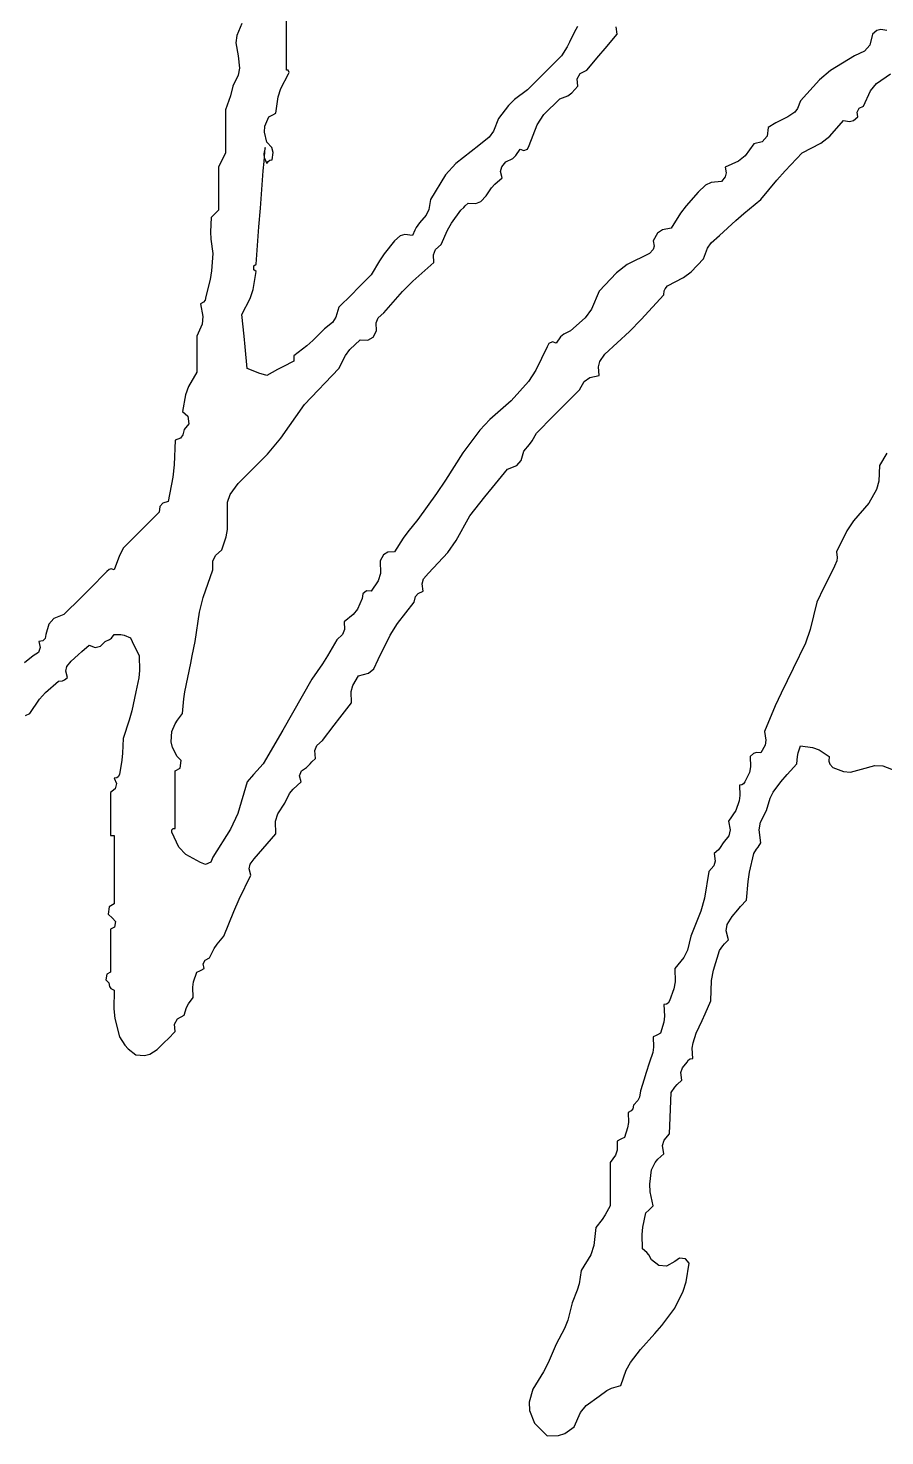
# Model space of a CAD drawing. Header units: inches. Extents: x 0 to 508000, y 0 to 738838.
# Drawn here: x 506659.8 to 506723.3, y 201090.8 to 201195.1 of the extents above; entities that cross this region are included whole.
import ezdxf

# ---------------------------------------------------------------- set-up
doc = ezdxf.new("R2010")
doc.units = ezdxf.units.IN
doc.header["$LTSCALE"] = 1000
doc.header["$MEASUREMENT"] = 0
doc.layers.get('0').update_dxf_attribs({"true_color": 0xffffff})
doc.layers.add('TK-TEXT', color=4, linetype='Continuous', true_color=0x00ffff)

# ---------------------------------------------------------------- blocks, each defined once
blk = doc.blocks.new('A$C4E5A0049')
at = {"lineweight": -3}
for p, q in [((5.4352, 12.3361), (5.4158, 12.2897)), ((5.6088, 12.2834), (5.6088, 12.3473)), ((6.7202, 12.3014), (6.7029, 12.2642)), ((6.7337, 12.3238), (6.7202, 12.3014)), ((6.8869, 12.2945), (6.8829, 12.3232)), ((7.891, 12.3089), (7.8732, 12.2945)), ((7.9063, 12.3128), (7.891, 12.3089)), ((7.9288, 12.3084), (7.9063, 12.3128)), ((5.4158, 12.2897), (5.4126, 12.2607)), ((5.4126, 12.2607), (5.4213, 12.2111)), ((5.6088, 12.1555), (5.6088, 12.2834)), ((6.6931, 12.246), (6.6716, 12.2111)), ((6.7029, 12.2642), (6.6931, 12.246)), ((6.8397, 12.2388), (6.8869, 12.2945)), ((7.8628, 12.2523), (7.8433, 12.2289)), ((7.8732, 12.2945), (7.8628, 12.2523)), ((5.4213, 12.2111), (5.4267, 12.1635)), ((6.6716, 12.2111), (6.6188, 12.1583)), ((6.7688, 12.1555), (6.8161, 12.211)), ((6.8161, 12.211), (6.8397, 12.2388)), ((7.8038, 12.2111), (7.7118, 12.1535)), ((7.8433, 12.2289), (7.8038, 12.2111)), ((5.4218, 12.136), (5.4004, 12.093)), ((5.4267, 12.1635), (5.4218, 12.136)), ((5.5858, 12.0849), (5.6158, 12.1417)), ((5.615, 12.1549), (5.6088, 12.1555)), ((5.6189, 12.147), (5.615, 12.1549)), ((5.6158, 12.1417), (5.6189, 12.147)), ((6.6188, 12.1583), (6.5924, 12.1319)), ((6.7317, 12.1215), (6.7434, 12.1425)), ((6.7434, 12.1425), (6.7688, 12.1555)), ((7.7118, 12.1535), (7.6686, 12.1175)), ((7.8898, 12.1037), (7.9427, 12.1417)), ((5.4004, 12.093), (5.3914, 12.0563)), ((5.5755, 12.0524), (5.5858, 12.0849)), ((6.5924, 12.1319), (6.5396, 12.0791)), ((6.7117, 12.0675), (6.7341, 12.093)), ((6.7341, 12.093), (6.7317, 12.1215)), ((7.6686, 12.1175), (7.5954, 12.0375)), ((7.8663, 12.0755), (7.8898, 12.1037)), ((5.3859, 12.0381), (5.3726, 12.0027)), ((5.3914, 12.0563), (5.3859, 12.0381)), ((5.5671, 11.9888), (5.5755, 12.0524)), ((6.4891, 12.0417), (6.4659, 12.0185)), ((6.5396, 12.0791), (6.4891, 12.0417)), ((6.6033, 11.9837), (6.6646, 12.0444)), ((6.6646, 12.0444), (6.6962, 12.0567)), ((6.6962, 12.0567), (6.7117, 12.0675)), ((7.5954, 12.0375), (7.5844, 12.0077)), ((7.8385, 12.0166), (7.8663, 12.0755)), ((5.3726, 12.0027), (5.3726, 11.9361)), ((5.5243, 11.939), (5.5393, 11.9749)), ((5.5393, 11.9749), (5.5505, 11.9805)), ((5.5505, 11.9805), (5.556, 11.9833)), ((5.556, 11.9833), (5.5671, 11.9888)), ((6.4659, 12.0185), (6.4284, 11.968)), ((6.5776, 11.9443), (6.6033, 11.9837)), ((7.5468, 11.9749), (7.5152, 11.9602)), ((7.5729, 11.9929), (7.5468, 11.9749)), ((7.5844, 12.0077), (7.5729, 11.9929)), ((7.7999, 11.9605), (7.8176, 11.9749)), ((7.8145, 11.9933), (7.8219, 12.0082)), ((7.8176, 11.9749), (7.8145, 11.9933)), ((7.8219, 12.0082), (7.8385, 12.0166)), ((5.3726, 11.9361), (5.3726, 11.9027)), ((5.5226, 11.9155), (5.5243, 11.939)), ((6.4087, 11.9202), (6.3917, 11.897)), ((6.4284, 11.968), (6.4087, 11.9202)), ((6.5465, 11.8638), (6.5776, 11.9443)), ((7.4703, 11.9333), (7.4666, 11.9)), ((7.4998, 11.9518), (7.4703, 11.9333)), ((7.5152, 11.9602), (7.4998, 11.9518)), ((7.709, 11.8997), (7.7621, 11.9611)), ((7.7621, 11.9611), (7.7846, 11.9566)), ((7.7846, 11.9566), (7.7999, 11.9605)), ((5.3726, 11.9027), (5.3726, 11.836)), ((5.5324, 11.8777), (5.5226, 11.9155)), ((5.5515, 11.8559), (5.5324, 11.8777)), ((6.352, 11.8638), (6.2634, 11.7951)), ((6.3917, 11.897), (6.352, 11.8638)), ((6.5402, 11.8503), (6.5465, 11.8638)), ((7.4148, 11.8708), (7.3816, 11.824)), ((7.4473, 11.8784), (7.4148, 11.8708)), ((7.4666, 11.9), (7.4473, 11.8784)), ((7.6023, 11.836), (7.6746, 11.8728)), ((7.6746, 11.8728), (7.709, 11.8997)), ((5.3615, 11.8138), (5.356, 11.8027)), ((5.3726, 11.836), (5.3615, 11.8138)), ((5.5255, 11.8569), (5.5205, 11.8322)), ((5.5205, 11.8322), (5.5221, 11.8173)), ((5.5213, 11.8027), (5.5227, 11.8207)), ((5.5221, 11.8173), (5.5324, 11.7944)), ((5.5227, 11.8207), (5.5255, 11.8569)), ((5.5433, 11.8069), (5.5532, 11.8082)), ((5.5572, 11.837), (5.5515, 11.8559)), ((5.5532, 11.8082), (5.5572, 11.837)), ((6.4562, 11.8013), (6.4827, 11.8144)), ((6.4827, 11.8144), (6.4952, 11.8255)), ((6.4952, 11.8255), (6.5118, 11.8499)), ((6.5118, 11.8499), (6.5257, 11.8445)), ((6.5257, 11.8445), (6.5402, 11.8503)), ((7.3816, 11.824), (7.3562, 11.8033)), ((7.5361, 11.7659), (7.6023, 11.836)), ((5.356, 11.8027), (5.3449, 11.7805)), ((5.3449, 11.7805), (5.3449, 11.7138)), ((5.5074, 11.6221), (5.5185, 11.7666)), ((5.5185, 11.7666), (5.5213, 11.8027)), ((5.5324, 11.7944), (5.5375, 11.803)), ((5.5375, 11.803), (5.5433, 11.8069)), ((6.2634, 11.7951), (6.2235, 11.7508)), ((6.4361, 11.7636), (6.4401, 11.7814)), ((6.4423, 11.7388), (6.4361, 11.7636)), ((6.4401, 11.7814), (6.4562, 11.8013)), ((7.3562, 11.8033), (7.3036, 11.7805)), ((7.3036, 11.7805), (7.3081, 11.758)), ((7.3081, 11.758), (7.3042, 11.7427)), ((7.5041, 11.7297), (7.5361, 11.7659)), ((5.3449, 11.7138), (5.3449, 11.6804)), ((6.2235, 11.7508), (6.1645, 11.6554)), ((6.3798, 11.6693), (6.4009, 11.7002)), ((6.4009, 11.7002), (6.4138, 11.7146)), ((6.4138, 11.7146), (6.4423, 11.7388)), ((7.2283, 11.7106), (7.1994, 11.6832)), ((7.2502, 11.7206), (7.2283, 11.7106)), ((7.2897, 11.7249), (7.2502, 11.7206)), ((7.3042, 11.7427), (7.2897, 11.7249)), ((7.4426, 11.6554), (7.5041, 11.7297)), ((5.3449, 11.6804), (5.3449, 11.6138)), ((6.1645, 11.6554), (6.1581, 11.6162)), ((6.3402, 11.6397), (6.3594, 11.6474)), ((6.3594, 11.6474), (6.3798, 11.6693)), ((7.1994, 11.6832), (7.153, 11.6315)), ((7.3769, 11.6019), (7.4426, 11.6554)), ((5.3282, 11.5971), (5.3171, 11.586)), ((5.3337, 11.6026), (5.3282, 11.5971)), ((5.3449, 11.6138), (5.3337, 11.6026)), ((5.5018, 11.5499), (5.5074, 11.6221)), ((6.1485, 11.5955), (6.1228, 11.5651)), ((6.1581, 11.6162), (6.1485, 11.5955)), ((6.2466, 11.5645), (6.2826, 11.6138)), ((6.2826, 11.6138), (6.2937, 11.6249)), ((6.2937, 11.6249), (6.2992, 11.6304)), ((6.2992, 11.6304), (6.3104, 11.6415)), ((6.3104, 11.6415), (6.3402, 11.6397)), ((7.1319, 11.6033), (7.0953, 11.5443)), ((7.153, 11.6315), (7.1319, 11.6033)), ((7.3449, 11.5741), (7.3769, 11.6019)), ((5.3171, 11.586), (5.3148, 11.5304)), ((5.4907, 11.4054), (5.5018, 11.5499)), ((6.1038, 11.5371), (6.095, 11.5165)), ((6.1095, 11.5471), (6.1038, 11.5371)), ((6.1228, 11.5651), (6.1095, 11.5471)), ((6.2062, 11.4818), (6.2309, 11.5375)), ((6.2309, 11.5375), (6.2466, 11.5645)), ((7.0618, 11.5386), (7.0426, 11.5251)), ((7.0953, 11.5443), (7.0618, 11.5386)), ((7.2828, 11.5165), (7.3449, 11.5741)), ((5.3148, 11.5304), (5.3162, 11.5021)), ((5.3162, 11.5021), (5.324, 11.4471)), ((6.0256, 11.4957), (5.9862, 11.4452)), ((6.0474, 11.5148), (6.0256, 11.4957)), ((6.0663, 11.5205), (6.0474, 11.5148)), ((6.095, 11.5165), (6.0663, 11.5205)), ((6.1841, 11.4616), (6.2062, 11.4818)), ((7.0426, 11.5251), (7.0258, 11.4957)), ((7.0258, 11.4957), (7.0291, 11.4757)), ((7.236, 11.4672), (7.2499, 11.4874)), ((7.2499, 11.4874), (7.2828, 11.5165)), ((5.324, 11.4471), (5.3181, 11.3797)), ((5.9862, 11.4452), (5.9681, 11.4186)), ((6.1763, 11.4422), (6.1841, 11.4616)), ((6.1784, 11.4123), (6.1763, 11.4422)), ((7.0119, 11.4471), (6.9249, 11.4037)), ((7.0252, 11.4623), (7.0119, 11.4471)), ((7.0291, 11.4757), (7.0252, 11.4623)), ((7.2203, 11.4262), (7.236, 11.4672)), ((5.3181, 11.3797), (5.3125, 11.346)), ((5.4797, 11.3082), (5.4907, 11.3776)), ((5.4817, 11.3989), (5.4907, 11.4054)), ((5.4817, 11.3841), (5.4817, 11.3989)), ((5.4907, 11.3776), (5.4817, 11.3841)), ((5.9681, 11.4186), (5.9353, 11.3637)), ((6.096, 11.3394), (6.1784, 11.4123)), ((6.8834, 11.3726), (6.8174, 11.3012)), ((6.9249, 11.4037), (6.8834, 11.3726)), ((7.1431, 11.3539), (7.1724, 11.3759)), ((7.1724, 11.3759), (7.2203, 11.4262)), ((5.3125, 11.346), (5.2962, 11.2803)), ((5.9353, 11.3637), (5.8853, 11.3137)), ((6.0568, 11.3002), (6.096, 11.3394)), ((7.0718, 11.3105), (7.0814, 11.322)), ((7.0814, 11.322), (7.1431, 11.3539)), ((5.2937, 11.2667), (5.2878, 11.2588)), ((5.2962, 11.2803), (5.2937, 11.2667)), ((5.4352, 11.2109), (5.468, 11.273)), ((5.468, 11.273), (5.4797, 11.3082)), ((5.8603, 11.2887), (5.8102, 11.2387)), ((5.8853, 11.3137), (5.8603, 11.2887)), ((5.9839, 11.2178), (6.0568, 11.3002)), ((6.8174, 11.3012), (6.7879, 11.2316)), ((6.98, 11.1916), (7.0675, 11.2873)), ((7.0675, 11.2873), (7.0684, 11.3022)), ((7.0684, 11.3022), (7.0718, 11.3105)), ((5.2878, 11.2588), (5.2754, 11.2526)), ((5.2754, 11.2526), (5.2854, 11.2032)), ((5.444, 11.1276), (5.4352, 11.2109)), ((5.8102, 11.2387), (5.7995, 11.2001)), ((5.962, 11.1975), (5.9839, 11.2178)), ((6.7879, 11.2316), (6.7634, 11.1979)), ((5.282, 11.1735), (5.2615, 11.1275)), ((5.2854, 11.2032), (5.282, 11.1735)), ((5.7547, 11.1553), (5.71, 11.1109)), ((5.7861, 11.1801), (5.7547, 11.1553)), ((5.7995, 11.2001), (5.7861, 11.1801)), ((5.9543, 11.1782), (5.962, 11.1975)), ((5.9561, 11.1484), (5.9543, 11.1782)), ((6.7634, 11.1979), (6.7063, 11.1484)), ((6.934, 11.1455), (6.98, 11.1916)), ((5.2615, 11.1275), (5.2615, 11.072)), ((5.4482, 11.0859), (5.444, 11.1276)), ((5.71, 11.1109), (5.6862, 11.0899)), ((5.8534, 11.0753), (5.8936, 11.1136)), ((5.8936, 11.1136), (5.9221, 11.1113)), ((5.9221, 11.1113), (5.943, 11.1229)), ((5.943, 11.1229), (5.9561, 11.1484)), ((6.6368, 11.1052), (6.6223, 11.0994)), ((6.6507, 11.0998), (6.6368, 11.1052)), ((6.6673, 11.1242), (6.6507, 11.0998)), ((6.6798, 11.1352), (6.6673, 11.1242)), ((6.7063, 11.1484), (6.6798, 11.1352)), ((6.8383, 11.0581), (6.934, 11.1455)), ((5.2615, 11.072), (5.2615, 11.0442)), ((5.456, 11.0025), (5.4482, 11.0859)), ((5.6862, 11.0899), (5.6366, 11.0511)), ((5.6366, 11.0511), (5.6366, 11.0428)), ((5.8102, 11.0025), (5.8358, 11.0519)), ((5.8358, 11.0519), (5.8534, 11.0753)), ((6.616, 11.0859), (6.5722, 10.9957)), ((6.6223, 11.0994), (6.616, 11.0859)), ((6.8197, 11.0292), (6.8383, 11.0581)), ((5.2615, 11.0442), (5.2615, 10.9886)), ((5.486, 10.9901), (5.456, 11.0025)), ((5.5734, 10.9982), (5.5324, 10.9747)), ((5.5943, 11.0093), (5.5734, 10.9982)), ((5.6366, 11.0303), (5.5943, 11.0093)), ((5.6366, 11.0428), (5.6366, 11.0386)), ((5.6366, 11.0386), (5.6366, 11.0303)), ((5.7576, 10.9468), (5.8102, 11.0025)), ((6.5722, 10.9957), (6.5434, 10.9525)), ((6.8146, 11.009), (6.8197, 11.0292)), ((6.8174, 10.9747), (6.8146, 11.009)), ((5.2615, 10.9886), (5.2294, 10.932)), ((5.5014, 10.9845), (5.486, 10.9901)), ((5.5324, 10.9747), (5.5014, 10.9845)), ((5.7312, 10.919), (5.7576, 10.9468)), ((6.5434, 10.9525), (6.4771, 10.8775)), ((6.741, 10.9192), (6.7595, 10.9521)), ((6.7595, 10.9521), (6.7804, 10.9673)), ((6.7804, 10.9673), (6.8174, 10.9747)), ((5.2177, 10.8998), (5.2059, 10.8358)), ((5.2294, 10.932), (5.2177, 10.8998)), ((5.6783, 10.8636), (5.7312, 10.919)), ((6.6743, 10.8525), (6.741, 10.9192)), ((5.2059, 10.8358), (5.2272, 10.8177)), ((5.5868, 10.7326), (5.6783, 10.8636)), ((6.4771, 10.8775), (6.3941, 10.8052)), ((6.641, 10.8191), (6.6743, 10.8525)), ((5.2302, 10.7883), (5.2129, 10.7663)), ((5.2272, 10.8177), (5.2302, 10.7883)), ((6.3941, 10.8052), (6.3557, 10.764)), ((6.5743, 10.7524), (6.641, 10.8191)), ((5.1782, 10.7247), (5.1744, 10.6296)), ((5.198, 10.7335), (5.1782, 10.7247)), ((5.2078, 10.7453), (5.198, 10.7335)), ((5.2129, 10.7663), (5.2078, 10.7453)), ((5.5346, 10.6705), (5.5868, 10.7326)), ((6.3557, 10.764), (6.2895, 10.676)), ((6.5475, 10.709), (6.5574, 10.7231)), ((6.5574, 10.7231), (6.5743, 10.7524)), ((5.4213, 10.558), (5.5346, 10.6705)), ((6.2895, 10.676), (6.2233, 10.5711)), ((6.5161, 10.6469), (6.5257, 10.683)), ((6.5257, 10.683), (6.5475, 10.709)), ((7.9297, 10.6754), (7.901, 10.6274)), ((5.1744, 10.6296), (5.1687, 10.5818)), ((6.4043, 10.5417), (6.4632, 10.6135)), ((6.4632, 10.6135), (6.4981, 10.6269)), ((6.4981, 10.6269), (6.5161, 10.6469)), ((7.901, 10.6274), (7.8977, 10.5668)), ((5.1687, 10.5818), (5.1504, 10.4885)), ((5.3905, 10.5152), (5.4213, 10.558)), ((6.2233, 10.5711), (6.1885, 10.5196)), ((7.8977, 10.5668), (7.8886, 10.5347)), ((5.3806, 10.4856), (5.3905, 10.5152)), ((6.1885, 10.5196), (6.1159, 10.419)), ((6.3173, 10.4329), (6.3751, 10.5056)), ((6.3751, 10.5056), (6.4043, 10.5417)), ((7.8886, 10.5347), (7.8593, 10.4816)), ((5.118, 10.4684), (5.1156, 10.4468)), ((5.1296, 10.4823), (5.118, 10.4684)), ((5.1504, 10.4885), (5.1296, 10.4823)), ((5.3796, 10.4329), (5.3806, 10.4856)), ((7.8593, 10.4816), (7.8008, 10.413)), ((5.1156, 10.4468), (5.0601, 10.3913)), ((5.38, 10.3795), (5.3796, 10.4329)), ((6.1159, 10.419), (6.0769, 10.3712)), ((6.2646, 10.337), (6.3173, 10.4329)), ((7.8008, 10.413), (7.7751, 10.3744)), ((5.0323, 10.3635), (4.9767, 10.3079)), ((5.0601, 10.3913), (5.0323, 10.3635)), ((5.3588, 10.301), (5.3756, 10.3517)), ((5.3756, 10.3517), (5.38, 10.3795)), ((6.0587, 10.346), (6.0256, 10.294)), ((6.0769, 10.3712), (6.0587, 10.346)), ((7.7751, 10.3744), (7.7343, 10.294)), ((4.9767, 10.3079), (4.9618, 10.275)), ((5.3333, 10.279), (5.3588, 10.301)), ((5.9995, 10.2917), (5.9836, 10.2817)), ((6.0256, 10.294), (5.9995, 10.2917)), ((6.1575, 10.2107), (6.2317, 10.2912)), ((6.2317, 10.2912), (6.2646, 10.337)), ((7.7343, 10.294), (7.7376, 10.2719)), ((4.9549, 10.2583), (4.942, 10.2246)), ((4.9618, 10.275), (4.9549, 10.2583)), ((5.3238, 10.2581), (5.3333, 10.279)), ((5.324, 10.2246), (5.3238, 10.2581)), ((5.9836, 10.2817), (5.97, 10.2593)), ((5.97, 10.2593), (5.9713, 10.2101)), ((7.7273, 10.2384), (7.6996, 10.1829)), ((7.736, 10.2591), (7.7273, 10.2384)), ((7.7376, 10.2719), (7.736, 10.2591)), ((4.9142, 10.2176), (4.8475, 10.1509)), ((4.9228, 10.2252), (4.9142, 10.2176)), ((4.9308, 10.2272), (4.9228, 10.2252)), ((4.942, 10.2246), (4.9308, 10.2272)), ((5.2862, 10.1164), (5.324, 10.2246)), ((5.963, 10.1819), (5.9353, 10.1412)), ((5.9713, 10.2101), (5.963, 10.1819)), ((6.1327, 10.1699), (6.1384, 10.1888)), ((6.1384, 10.1888), (6.1575, 10.2107)), ((7.6996, 10.1829), (7.6857, 10.1551)), ((4.8475, 10.1509), (4.8142, 10.1176)), ((5.9027, 10.1311), (5.9005, 10.1134)), ((5.9176, 10.143), (5.9027, 10.1311)), ((5.9353, 10.1412), (5.9176, 10.143)), ((6.1071, 10.1206), (6.1169, 10.1324)), ((6.1169, 10.1324), (6.1367, 10.1412)), ((6.1367, 10.1412), (6.1327, 10.1699)), ((7.6857, 10.1551), (7.6579, 10.0995)), ((4.8142, 10.1176), (4.7475, 10.0509)), ((5.272, 10.0599), (5.2862, 10.1164)), ((5.8821, 10.0718), (5.8666, 10.0517)), ((5.9005, 10.1134), (5.8821, 10.0718)), ((6.0375, 10.0168), (6.102, 10.0995)), ((6.102, 10.0995), (6.1071, 10.1206)), ((7.6579, 10.0995), (7.6327, 9.9935)), ((4.6899, 10.0141), (4.678, 9.9745)), ((4.7092, 10.0354), (4.6899, 10.0141)), ((4.7475, 10.0509), (4.7092, 10.0354)), ((5.2546, 9.9467), (5.272, 10.0599)), ((5.8666, 10.0517), (5.8311, 10.0231)), ((5.8311, 10.0231), (5.8329, 9.9932)), ((6.0091, 9.9714), (6.0375, 10.0168)), ((4.6749, 9.9591), (4.6657, 9.9499)), ((4.678, 9.9745), (4.6749, 9.9591)), ((4.9234, 9.9542), (4.9311, 9.9604)), ((4.9311, 9.9604), (4.942, 9.9745)), ((4.942, 9.9745), (4.9676, 9.9743)), ((4.9676, 9.9743), (4.9812, 9.9713)), ((4.9812, 9.9713), (5.0045, 9.9606)), ((5.0045, 9.9606), (5.0184, 9.9328)), ((5.8252, 9.974), (5.8033, 9.9537)), ((5.8329, 9.9932), (5.8252, 9.974)), ((5.9631, 9.8772), (6.0091, 9.9714)), ((7.6327, 9.9935), (7.6142, 9.941)), ((4.6489, 9.9047), (4.6294, 9.8911)), ((4.6561, 9.9237), (4.6489, 9.9047)), ((4.6657, 9.9499), (4.6503, 9.9467)), ((4.6503, 9.9467), (4.6561, 9.9237)), ((4.8032, 9.8952), (4.8171, 9.9077)), ((4.8171, 9.9077), (4.8447, 9.9328)), ((4.8447, 9.9328), (4.8687, 9.9237)), ((4.8687, 9.9237), (4.8894, 9.9283)), ((4.8894, 9.9283), (4.9073, 9.9467)), ((4.9073, 9.9467), (4.9234, 9.9542)), ((5.0184, 9.9328), (5.0253, 9.9189)), ((5.0253, 9.9189), (5.0392, 9.8911)), ((5.2434, 9.8911), (5.2546, 9.9467)), ((5.8033, 9.9537), (5.7672, 9.8909)), ((7.6142, 9.941), (7.5676, 9.8425)), ((4.6294, 9.8911), (4.5948, 9.8649)), ((4.7552, 9.8326), (4.7591, 9.8504)), ((4.7591, 9.8504), (4.7753, 9.8703)), ((4.7753, 9.8703), (4.8032, 9.8952)), ((5.0392, 9.8911), (5.0403, 9.8353)), ((5.2268, 9.8078), (5.2379, 9.8634)), ((5.2379, 9.8634), (5.2434, 9.8911)), ((5.7476, 9.8602), (5.7061, 9.8008)), ((5.7672, 9.8909), (5.7476, 9.8602)), ((5.9463, 9.8415), (5.9631, 9.8772)), ((4.7267, 9.7939), (4.7416, 9.7949)), ((4.7416, 9.7949), (4.7499, 9.7982)), ((4.7499, 9.7982), (4.7614, 9.8078)), ((4.7614, 9.8078), (4.7552, 9.8326)), ((5.0375, 9.8067), (5.0253, 9.7522)), ((5.0403, 9.8353), (5.0375, 9.8067)), ((5.2158, 9.7527), (5.2268, 9.8078)), ((5.7061, 9.8008), (5.632, 9.6697)), ((5.8649, 9.7775), (5.8867, 9.8147)), ((5.8867, 9.8147), (5.925, 9.824)), ((5.925, 9.824), (5.9463, 9.8415)), ((7.5676, 9.8425), (7.5202, 9.7467)), ((4.6529, 9.7244), (4.6759, 9.7503)), ((4.6759, 9.7503), (4.7267, 9.7939)), ((5.0253, 9.7522), (5.0102, 9.679)), ((5.2116, 9.7248), (5.2158, 9.7527)), ((5.8585, 9.7537), (5.8649, 9.7775)), ((5.8589, 9.7105), (5.8585, 9.7537)), ((7.5202, 9.7467), (7.498, 9.698)), ((4.6155, 9.6689), (4.6529, 9.7244)), ((5.2059, 9.6689), (5.2116, 9.7248)), ((5.8144, 9.6522), (5.8589, 9.7105)), ((7.498, 9.698), (7.4565, 9.5994)), ((4.5989, 9.6604), (4.6155, 9.6689)), ((5.0004, 9.6426), (4.9767, 9.5716)), ((5.0102, 9.679), (5.0004, 9.6426)), ((5.1784, 9.6286), (5.1869, 9.6427)), ((5.1869, 9.6427), (5.2059, 9.6689)), ((5.632, 9.6697), (5.5945, 9.6044)), ((5.7922, 9.623), (5.8144, 9.6522)), ((5.1624, 9.5597), (5.1643, 9.5994)), ((5.1643, 9.5994), (5.1784, 9.6286)), ((5.5945, 9.6044), (5.5185, 9.4744)), ((5.7477, 9.5647), (5.7922, 9.623)), ((7.4565, 9.5994), (7.4616, 9.566)), ((4.9767, 9.5716), (4.9745, 9.5158)), ((5.1671, 9.5377), (5.1624, 9.5597)), ((5.1851, 9.5022), (5.1671, 9.5377)), ((5.7181, 9.5251), (5.7258, 9.5443)), ((5.7199, 9.4952), (5.7181, 9.5251)), ((5.7258, 9.5443), (5.7477, 9.5647)), ((7.4583, 9.546), (7.4426, 9.5161)), ((7.4616, 9.566), (7.4583, 9.546)), ((7.5866, 9.5169), (7.5954, 9.5438)), ((7.5954, 9.5438), (7.6424, 9.5376)), ((7.6424, 9.5376), (7.667, 9.5284)), ((7.667, 9.5284), (7.7065, 9.5022)), ((4.9717, 9.4878), (4.9628, 9.4327)), ((4.9745, 9.5158), (4.9717, 9.4878)), ((5.2012, 9.4866), (5.1851, 9.5022)), ((5.1976, 9.4578), (5.2012, 9.4866)), ((5.5185, 9.4744), (5.4936, 9.4465)), ((5.6852, 9.4605), (5.6991, 9.4744)), ((5.6991, 9.4744), (5.7061, 9.4813)), ((5.7061, 9.4813), (5.7199, 9.4952)), ((7.4137, 9.5142), (7.4009, 9.5022)), ((7.4009, 9.5022), (7.4027, 9.4624)), ((7.4251, 9.518), (7.4137, 9.5142)), ((7.4426, 9.5161), (7.4251, 9.518)), ((7.5564, 9.4467), (7.5815, 9.4744)), ((7.5815, 9.4744), (7.5837, 9.5026)), ((7.5837, 9.5026), (7.5866, 9.5169)), ((7.7065, 9.5022), (7.7045, 9.4847)), ((7.7045, 9.4847), (7.7083, 9.4733)), ((7.7083, 9.4733), (7.7204, 9.4605)), ((4.9519, 9.4202), (4.942, 9.4188)), ((4.942, 9.4188), (4.9507, 9.3976)), ((4.9578, 9.4241), (4.9519, 9.4202)), ((4.9628, 9.4327), (4.9578, 9.4241)), ((5.1782, 9.4466), (5.1976, 9.4578)), ((5.1782, 9.3577), (5.1782, 9.4466)), ((5.4811, 9.4326), (5.456, 9.4049)), ((5.4936, 9.4465), (5.4811, 9.4326)), ((5.6586, 9.4279), (5.6657, 9.447)), ((5.6644, 9.4049), (5.6586, 9.4279)), ((5.6657, 9.447), (5.6852, 9.4605)), ((7.398, 9.4404), (7.38, 9.4049)), ((7.4027, 9.4624), (7.398, 9.4404)), ((7.519, 9.4049), (7.5439, 9.4328)), ((7.5439, 9.4328), (7.5564, 9.4467)), ((7.7204, 9.4605), (7.7618, 9.444)), ((7.7618, 9.444), (7.7884, 9.4423)), ((7.7884, 9.4423), (7.8315, 9.4535)), ((7.8315, 9.4535), (7.8826, 9.4674)), ((7.8826, 9.4674), (7.9142, 9.4657)), ((7.9142, 9.4657), (7.9635, 9.4466)), ((4.9458, 9.3778), (4.9281, 9.3632)), ((4.9281, 9.3632), (4.9281, 9.2966)), ((4.9507, 9.3976), (4.9458, 9.3778)), ((5.456, 9.4049), (5.4196, 9.2821)), ((5.6204, 9.3589), (5.6338, 9.3766)), ((5.6338, 9.3766), (5.6644, 9.4049)), ((7.3691, 9.3924), (7.3592, 9.391)), ((7.3592, 9.391), (7.3607, 9.3518)), ((7.375, 9.3963), (7.3691, 9.3924)), ((7.38, 9.4049), (7.375, 9.3963)), ((7.4779, 9.3413), (7.4896, 9.3648)), ((7.4896, 9.3648), (7.519, 9.4049)), ((5.1782, 9.3132), (5.1782, 9.3577)), ((5.1782, 9.2243), (5.1782, 9.3132)), ((5.5742, 9.2809), (5.6019, 9.3216)), ((5.6019, 9.3216), (5.6204, 9.3589)), ((7.3577, 9.3311), (7.3453, 9.2938)), ((7.3607, 9.3518), (7.3577, 9.3311)), ((7.4634, 9.2938), (7.4779, 9.3413)), ((4.9281, 9.2966), (4.9281, 9.2632)), ((4.9281, 9.2632), (4.9281, 9.1965)), ((5.4196, 9.2821), (5.3923, 9.2216)), ((5.5659, 9.2527), (5.5742, 9.2809)), ((5.5671, 9.2035), (5.5659, 9.2527)), ((7.3286, 9.2688), (7.3175, 9.2521)), ((7.3175, 9.2521), (7.3239, 9.2183)), ((7.3342, 9.2771), (7.3286, 9.2688)), ((7.3453, 9.2938), (7.3342, 9.2771)), ((7.4403, 9.2487), (7.4634, 9.2938)), ((4.9281, 9.1965), (4.9337, 9.1965)), ((4.9337, 9.1965), (4.9364, 9.1965)), ((4.9364, 9.1965), (4.942, 9.1965)), ((4.942, 9.1965), (4.942, 9.091)), ((5.1643, 9.2104), (5.1645, 9.2183)), ((5.1919, 9.1518), (5.1643, 9.2104)), ((5.1645, 9.2183), (5.1703, 9.224)), ((5.1703, 9.224), (5.1782, 9.2243)), ((5.3923, 9.2216), (5.324, 9.1132)), ((5.5338, 9.1646), (5.5671, 9.2035)), ((7.3239, 9.2183), (7.3182, 9.1956)), ((7.4353, 9.2189), (7.4403, 9.2487)), ((7.4426, 9.1688), (7.4353, 9.2189)), ((5.2185, 9.1235), (5.1919, 9.1518)), ((5.4838, 9.1062), (5.5171, 9.1451)), ((5.5171, 9.1451), (5.5338, 9.1646)), ((7.2778, 9.142), (7.262, 9.1271)), ((7.2849, 9.1505), (7.2778, 9.142)), ((7.2967, 9.1688), (7.2849, 9.1505)), ((7.3182, 9.1956), (7.2967, 9.1688)), ((7.4148, 9.1271), (7.4259, 9.1437)), ((7.4259, 9.1437), (7.4314, 9.1521)), ((7.4314, 9.1521), (7.4426, 9.1688)), ((4.942, 9.091), (4.942, 9.0382)), ((5.2754, 9.0923), (5.2185, 9.1235)), ((5.2952, 9.0848), (5.2754, 9.0923)), ((5.3158, 9.0937), (5.2952, 9.0848)), ((5.324, 9.1132), (5.3158, 9.0937)), ((5.4676, 9.0864), (5.4838, 9.1062)), ((7.2659, 9.0983), (7.2603, 9.0794)), ((7.262, 9.1271), (7.2659, 9.0983)), ((7.3984, 9.0558), (7.4148, 9.1271)), ((4.942, 9.0382), (4.942, 8.9326)), ((5.4252, 8.9506), (5.4699, 9.0437)), ((5.4636, 9.0686), (5.4676, 9.0864)), ((5.4699, 9.0437), (5.4636, 9.0686)), ((7.2411, 9.0576), (7.224, 8.9552)), ((7.2603, 9.0794), (7.2411, 9.0576)), ((7.3928, 9.0193), (7.3984, 9.0558)), ((7.387, 8.9465), (7.3928, 9.0193)), ((4.942, 8.9326), (4.9226, 8.9214)), ((5.4044, 8.9033), (5.4252, 8.9506)), ((7.224, 8.9552), (7.2098, 8.9041)), ((7.364, 8.9222), (7.387, 8.9465)), ((4.9226, 8.9214), (4.919, 8.8926)), ((4.919, 8.8926), (4.935, 8.877)), ((4.935, 8.877), (4.9466, 8.8646)), ((5.3657, 8.8076), (5.4044, 8.9033)), ((7.2098, 8.9041), (7.1717, 8.8076)), ((7.3114, 8.8534), (7.3314, 8.884)), ((7.3314, 8.884), (7.3529, 8.9096)), ((7.3529, 8.9096), (7.364, 8.9222)), ((4.943, 8.8433), (4.9281, 8.8353)), ((4.9281, 8.8353), (4.9281, 8.7687)), ((4.9466, 8.8646), (4.943, 8.8433)), ((7.3076, 8.8288), (7.3114, 8.8534)), ((7.3175, 8.7937), (7.3076, 8.8288)), ((4.9281, 8.7687), (4.9281, 8.7353)), ((5.3283, 8.7599), (5.3397, 8.7771)), ((5.3397, 8.7771), (5.3657, 8.8076)), ((7.1717, 8.8076), (7.1584, 8.7532)), ((7.2828, 8.752), (7.2946, 8.7702)), ((7.2946, 8.7702), (7.3017, 8.7788)), ((7.3017, 8.7788), (7.3175, 8.7937)), ((4.9281, 8.7353), (4.9281, 8.6686)), ((5.2861, 8.7009), (5.2935, 8.7157)), ((5.2935, 8.7157), (5.3101, 8.7242)), ((5.3101, 8.7242), (5.3283, 8.7599)), ((7.1446, 8.7257), (7.1092, 8.6825)), ((7.1584, 8.7532), (7.1446, 8.7257)), ((7.2586, 8.6768), (7.2828, 8.752)), ((4.9132, 8.6607), (4.9096, 8.6393)), ((4.9281, 8.6686), (4.9132, 8.6607)), ((5.2491, 8.6314), (5.2615, 8.6686)), ((5.2615, 8.6686), (5.2726, 8.6742)), ((5.2726, 8.6742), (5.2782, 8.677)), ((5.2782, 8.677), (5.2893, 8.6825)), ((5.2893, 8.6825), (5.2861, 8.7009)), ((7.1092, 8.6825), (7.1107, 8.6319)), ((7.2514, 8.6365), (7.2586, 8.6768)), ((4.9096, 8.6393), (4.9212, 8.627)), ((4.9212, 8.627), (4.9237, 8.6133)), ((4.9237, 8.6133), (4.9296, 8.6054)), ((4.9296, 8.6054), (4.942, 8.5992)), ((4.942, 8.5992), (4.9406, 8.5265)), ((5.2461, 8.6107), (5.2491, 8.6314)), ((5.2476, 8.5714), (5.2461, 8.6107)), ((7.1062, 8.6049), (7.0883, 8.5575)), ((7.1107, 8.6319), (7.1062, 8.6049)), ((7.2481, 8.5575), (7.2514, 8.6365)), ((5.2216, 8.5318), (5.229, 8.5465)), ((5.229, 8.5465), (5.2476, 8.5714)), ((7.0774, 8.545), (7.0675, 8.5436)), ((7.0675, 8.5436), (7.07, 8.4989)), ((7.0833, 8.5489), (7.0774, 8.545)), ((7.0883, 8.5575), (7.0833, 8.5489)), ((7.2262, 8.5073), (7.2481, 8.5575)), ((4.9406, 8.5265), (4.9449, 8.4891)), ((4.9449, 8.4891), (4.9628, 8.4186)), ((5.1758, 8.4679), (5.1874, 8.4889)), ((5.1874, 8.4889), (5.2129, 8.5019)), ((5.2129, 8.5019), (5.2216, 8.5318)), ((7.07, 8.4989), (7.0671, 8.4752)), ((7.2151, 8.4823), (7.2262, 8.5073)), ((5.1504, 8.4116), (5.1782, 8.4394)), ((5.1782, 8.4394), (5.1758, 8.4679)), ((7.0671, 8.4752), (7.0536, 8.4325)), ((7.1925, 8.4325), (7.2151, 8.4823)), ((4.9628, 8.4186), (4.9829, 8.3871)), ((4.9829, 8.3871), (4.9961, 8.3724)), ((5.1087, 8.37), (5.1365, 8.3977)), ((5.1365, 8.3977), (5.1504, 8.4116)), ((7.0369, 8.4241), (7.0258, 8.4186)), ((7.0258, 8.4186), (7.0273, 8.3793)), ((7.0425, 8.4269), (7.0369, 8.4241)), ((7.0536, 8.4325), (7.0425, 8.4269)), ((7.1771, 8.3745), (7.1801, 8.3952)), ((7.1801, 8.3952), (7.1925, 8.4325)), ((4.9961, 8.3724), (5.0253, 8.3491)), ((5.0253, 8.3491), (5.0596, 8.3463)), ((5.0596, 8.3463), (5.0798, 8.3514)), ((5.0798, 8.3514), (5.1087, 8.37)), ((7.0243, 8.3586), (7.0119, 8.3213)), ((7.0273, 8.3793), (7.0243, 8.3586)), ((7.1578, 8.3213), (7.1628, 8.33)), ((7.1628, 8.33), (7.1687, 8.3339)), ((7.1687, 8.3339), (7.1786, 8.3352)), ((7.1786, 8.3352), (7.1771, 8.3745)), ((6.998, 8.2769), (6.9911, 8.2547)), ((7.0119, 8.3213), (6.998, 8.2769)), ((7.133, 8.2806), (7.1386, 8.2995)), ((7.1369, 8.2519), (7.133, 8.2806)), ((7.1386, 8.2995), (7.1578, 8.3213)), ((6.9911, 8.2547), (6.9772, 8.2102)), ((7.0953, 8.2033), (7.1095, 8.2245)), ((7.1095, 8.2245), (7.1181, 8.2345)), ((7.1181, 8.2345), (7.1369, 8.2519)), ((6.9664, 8.1728), (6.9494, 8.1546)), ((6.9729, 8.1857), (6.9664, 8.1728)), ((6.9772, 8.2102), (6.9729, 8.1857)), ((7.0928, 8.1393), (7.0953, 8.2033)), ((6.941, 8.1331), (6.9286, 8.1269)), ((6.9286, 8.1269), (6.9301, 8.0876)), ((6.9469, 8.141), (6.941, 8.1331)), ((6.9494, 8.1546), (6.9469, 8.141)), ((7.0914, 8.1074), (7.0928, 8.1393)), ((6.9271, 8.0669), (6.9147, 8.0296)), ((6.9301, 8.0876), (6.9271, 8.0669)), ((7.0883, 8.0435), (7.0914, 8.1074)), ((6.8869, 8.0157), (6.8861, 7.9806)), ((6.898, 8.0213), (6.8869, 8.0157)), ((6.9035, 8.024), (6.898, 8.0213)), ((6.9147, 8.0296), (6.9035, 8.024)), ((7.0623, 7.9983), (7.068, 8.0192)), ((7.068, 8.0192), (7.0883, 8.0435)), ((6.8796, 7.9609), (6.8591, 7.9324)), ((6.8861, 7.9806), (6.8796, 7.9609)), ((7.0332, 7.9328), (7.0436, 7.9463)), ((7.0436, 7.9463), (7.0675, 7.9671)), ((7.0675, 7.9671), (7.0623, 7.9983)), ((6.8591, 7.9324), (6.8591, 7.8657)), ((7.0133, 7.8492), (7.0189, 7.9046)), ((7.0189, 7.9046), (7.0332, 7.9328)), ((6.8591, 7.8657), (6.8591, 7.8323)), ((7.0148, 7.8202), (7.0133, 7.8492)), ((6.8591, 7.8323), (6.8591, 7.7657)), ((7.0258, 7.7657), (7.0148, 7.8202)), ((6.8405, 7.7302), (6.8292, 7.7131)), ((6.8591, 7.7657), (6.8405, 7.7302)), ((6.9859, 7.6834), (6.998, 7.7379)), ((6.998, 7.7379), (7.0091, 7.749)), ((7.0091, 7.749), (7.0147, 7.7545)), ((7.0147, 7.7545), (7.0258, 7.7657)), ((6.8035, 7.6823), (6.7967, 7.6123)), ((6.8292, 7.7131), (6.8035, 7.6823)), ((6.983, 7.6548), (6.9859, 7.6834)), ((6.9841, 7.599), (6.983, 7.6548)), ((6.7845, 7.5756), (6.748, 7.5156)), ((6.7967, 7.6123), (6.7845, 7.5756)), ((7.0012, 7.5855), (6.9841, 7.599)), ((7.0087, 7.5765), (7.0012, 7.5855)), ((7.0189, 7.5573), (7.0087, 7.5765)), ((6.748, 7.5156), (6.7393, 7.4644)), ((7.0472, 7.5348), (7.0189, 7.5573)), ((7.0777, 7.5324), (7.0472, 7.5348)), ((7.1092, 7.5503), (7.0777, 7.5324)), ((7.1274, 7.5634), (7.1092, 7.5503)), ((7.1503, 7.5605), (7.1274, 7.5634)), ((7.1647, 7.5434), (7.1503, 7.5605)), ((7.153, 7.4714), (7.1647, 7.5434)), ((6.7393, 7.4644), (6.7322, 7.4389)), ((7.1414, 7.4351), (7.153, 7.4714)), ((6.7322, 7.4389), (6.7132, 7.3906)), ((7.1092, 7.3697), (7.1414, 7.4351)), ((6.7132, 7.3906), (6.6961, 7.3241)), ((7.0593, 7.3035), (7.1092, 7.3697)), ((6.6961, 7.3241), (6.6833, 7.2912)), ((7.0328, 7.2714), (7.0593, 7.3035)), ((6.6833, 7.2912), (6.6507, 7.2308)), ((6.9772, 7.21), (7.0328, 7.2714)), ((6.6507, 7.2308), (6.6199, 7.1588)), ((6.9379, 7.1602), (6.9772, 7.21)), ((6.6199, 7.1588), (6.6017, 7.1237)), ((6.9008, 7.0711), (6.9217, 7.1309)), ((6.9217, 7.1309), (6.9379, 7.1602)), ((6.6017, 7.1237), (6.5604, 7.0572)), ((6.5604, 7.0572), (6.5466, 7.0061)), ((6.7673, 6.9942), (6.8174, 7.0294)), ((6.8174, 7.0294), (6.8469, 7.0521)), ((6.8469, 7.0521), (6.8648, 7.0611)), ((6.8648, 7.0611), (6.9008, 7.0711)), ((6.5466, 7.0061), (6.5483, 6.9745)), ((6.5483, 6.9745), (6.5674, 6.9252)), ((6.7202, 6.9113), (6.7451, 6.9672)), ((6.7451, 6.9672), (6.7673, 6.9942)), ((6.5674, 6.9252), (6.5868, 6.9057)), ((6.6845, 6.8857), (6.7202, 6.9113)), ((6.5868, 6.9057), (6.5965, 6.896)), ((6.5965, 6.896), (6.616, 6.8766)), ((6.616, 6.8766), (6.6599, 6.8775)), ((6.6599, 6.8775), (6.6845, 6.8857))]:
    blk.add_line(p, q, dxfattribs=at)
blk = doc.blocks.new('+A9S5D+9F')
at = {"layer": 'TK-TEXT', "xscale": 38.34000000000001, "yscale": 38.34000000000001}
blk.add_blockref('A$C4E5A0049', (107505.12, -5844.16), dxfattribs=at)

msp = doc.modelspace()

# ---------------------------------------------------------------- block references
at = {"xscale": 0.5, "yscale": 0.5}
msp.add_blockref('+A9S5D+9F', (452818.91, 203881.01), dxfattribs=at)

doc.saveas('drawing.dxf')
